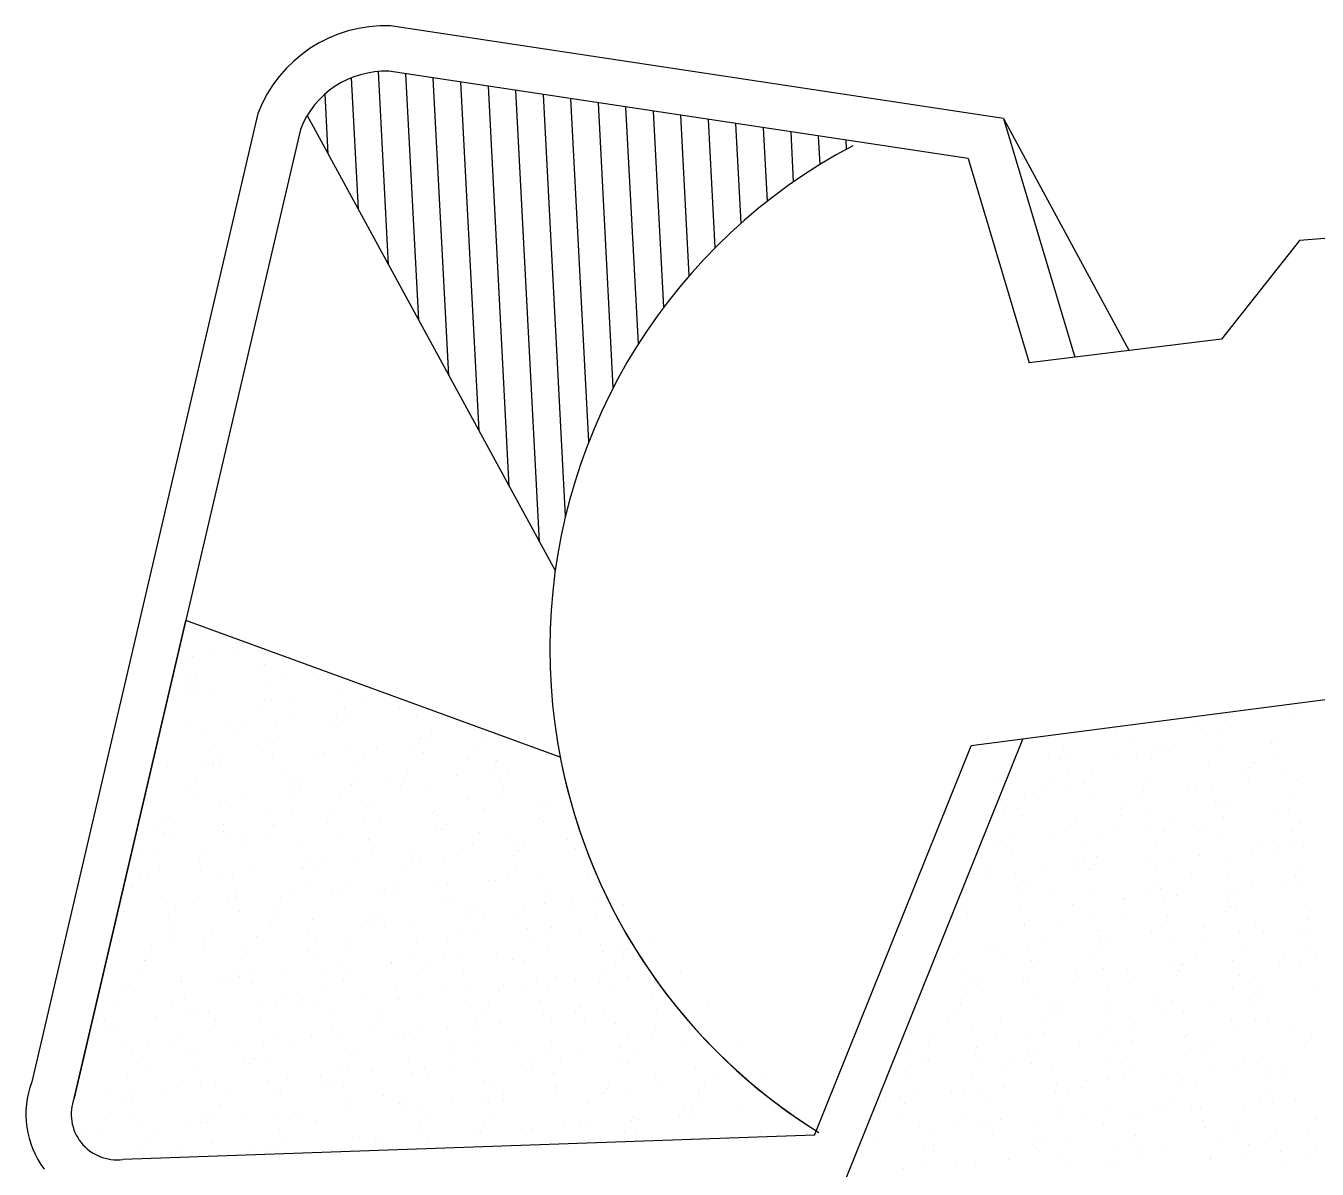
# Model space of a CAD drawing. Extents: x -508 to 92, y -98 to -31.
# Drawn here: x -114.084 to -112.069, y -67.078 to -65.294 of the extents above; entities that cross this region are included whole.
import ezdxf

# ---------------------------------------------------------------- set-up
doc = ezdxf.new("R2010")
doc.units = 0
doc.header["$MEASUREMENT"] = 0
doc.layers.get('0').update_dxf_attribs({"linetype": 'CONTINUOUS', "lineweight": 30})
doc.layers.add('SPARE', color=7, linetype='CONTINUOUS')

# ---------------------------------------------------------------- blocks, each defined once
blk = doc.blocks.new('*X13')
at = {"color": 0}
for p, q in [((48.524, 65.791), (48.524, 65.791)), ((48.5329, 65.7947), (48.5329, 65.7947)), ((48.5383, 65.7892), (48.5383, 65.7892)), ((48.4237, 65.7765), (48.4237, 65.7765)), ((48.4577, 65.776), (48.4577, 65.776)), ((48.5335, 65.7834), (48.5335, 65.7834)), ((48.3368, 65.7667), (48.3368, 65.7667)), ((48.4316, 65.7674), (48.4316, 65.7674)), ((48.4503, 65.7629), (48.4503, 65.7629)), ((48.3562, 65.7514), (48.3562, 65.7514)), ((48.3839, 65.7478), (48.3839, 65.7478)), ((48.4011, 65.7492), (48.4011, 65.7492)), ((48.4493, 65.7478), (48.4493, 65.7478)), ((48.5069, 65.7528), (48.5069, 65.7528)), ((48.5077, 65.7522), (48.5077, 65.7522)), ((48.5116, 65.7585), (48.5116, 65.7585)), ((48.263, 65.7386), (48.263, 65.7386)), ((48.2764, 65.7331), (48.2764, 65.7331)), ((48.2793, 65.7441), (48.2793, 65.7441)), ((48.2866, 65.7365), (48.2866, 65.7365)), ((48.334, 65.738), (48.334, 65.738)), ((48.3591, 65.7359), (48.3591, 65.7359)), ((48.3765, 65.7348), (48.3765, 65.7348)), ((48.3916, 65.7429), (48.3916, 65.7429)), ((48.3964, 65.7434), (48.3964, 65.7434)), ((48.516, 65.7343), (48.516, 65.7343)), ((48.2188, 65.7282), (48.2188, 65.7282)), ((48.2837, 65.7199), (48.2837, 65.7199)), ((48.3102, 65.7197), (48.3102, 65.7197)), ((48.4391, 65.727), (48.4391, 65.727)), ((48.4804, 65.7191), (48.4804, 65.7191)), ((48.4852, 65.7249), (48.4852, 65.7249)), ((48.4893, 65.7297), (48.4893, 65.7297)), ((48.5189, 65.7188), (48.5189, 65.7188)), ((48.2068, 65.7126), (48.2068, 65.7126)), ((48.2593, 65.7034), (48.2593, 65.7034)), ((48.264, 65.7092), (48.264, 65.7092)), ((48.2866, 65.7044), (48.2866, 65.7044)), ((48.3028, 65.7067), (48.3028, 65.7067)), ((48.3706, 65.7122), (48.3706, 65.7122)), ((48.4248, 65.7041), (48.4248, 65.7041)), ((48.4436, 65.7028), (48.4436, 65.7028)), ((48.4824, 65.7091), (48.4824, 65.7091)), ((48.5365, 65.7108), (48.5365, 65.7108)), ((48.54, 65.714), (48.54, 65.714)), ((48.2113, 65.6884), (48.2113, 65.6884)), ((48.2364, 65.6916), (48.2364, 65.6916)), ((48.2519, 65.6894), (48.2519, 65.6894)), ((48.3095, 65.6943), (48.3095, 65.6943)), ((48.3666, 65.6955), (48.3666, 65.6955)), ((48.3671, 65.6992), (48.3671, 65.6992)), ((48.4156, 65.7015), (48.4156, 65.7015)), ((48.5291, 65.6977), (48.5291, 65.6977)), ((48.229, 65.6785), (48.229, 65.6785)), ((48.3433, 65.679), (48.3433, 65.679)), ((48.3481, 65.6848), (48.3481, 65.6848)), ((48.4464, 65.6873), (48.4464, 65.6873)), ((48.4547, 65.6878), (48.4547, 65.6878)), ((48.4627, 65.6827), (48.4627, 65.6827)), ((48.512, 65.6744), (48.512, 65.6744)), ((48.5264, 65.6784), (48.5264, 65.6784)), ((48.2141, 65.6729), (48.2141, 65.6729)), ((48.2335, 65.6721), (48.2335, 65.6721)), ((48.2941, 65.664), (48.2941, 65.664)), ((48.3418, 65.6734), (48.3418, 65.6734)), ((48.3711, 65.6713), (48.3711, 65.6713)), ((48.3968, 65.6646), (48.3968, 65.6646)), ((48.4322, 65.6605), (48.4322, 65.6605)), ((48.4544, 65.6695), (48.4544, 65.6695)), ((48.4554, 65.6696), (48.4554, 65.6696)), ((48.5387, 65.6635), (48.5387, 65.6635)), ((48.2239, 65.6498), (48.2239, 65.6498)), ((48.2815, 65.6547), (48.2815, 65.6547)), ((48.3176, 65.6478), (48.3176, 65.6478)), ((48.3391, 65.6597), (48.3391, 65.6597)), ((48.3739, 65.6558), (48.3739, 65.6558)), ((48.389, 65.6546), (48.389, 65.6546)), ((48.4274, 65.6547), (48.4274, 65.6547)), ((48.4539, 65.6469), (48.4539, 65.6469)), ((48.5309, 65.6542), (48.5309, 65.6542)), ((48.2062, 65.639), (48.2062, 65.639)), ((48.211, 65.6448), (48.211, 65.6448)), ((48.2216, 65.6325), (48.2216, 65.6325)), ((48.2681, 65.6453), (48.2681, 65.6453)), ((48.2986, 65.6398), (48.2986, 65.6398)), ((48.3816, 65.6415), (48.3816, 65.6415)), ((48.486, 65.6324), (48.486, 65.6324)), ((48.4944, 65.6364), (48.4944, 65.6364)), ((48.5162, 65.6362), (48.5162, 65.6362)), ((48.5337, 65.6387), (48.5337, 65.6387)), ((48.5437, 65.6373), (48.5437, 65.6373)), ((48.2951, 65.6205), (48.2951, 65.6205)), ((48.3015, 65.6243), (48.3015, 65.6243)), ((48.3132, 65.6177), (48.3132, 65.6177)), ((48.3152, 65.6264), (48.3152, 65.6264)), ((48.3708, 65.6226), (48.3708, 65.6226)), ((48.4016, 65.6235), (48.4016, 65.6235)), ((48.4284, 65.6275), (48.4284, 65.6275)), ((48.4584, 65.6227), (48.4584, 65.6227)), ((48.5115, 65.6304), (48.5115, 65.6304)), ((48.5416, 65.6175), (48.5416, 65.6175)), ((48.1805, 65.6078), (48.1805, 65.6078)), ((48.1943, 65.6172), (48.1943, 65.6172)), ((48.1979, 65.6078), (48.1979, 65.6078)), ((48.2261, 65.6083), (48.2261, 65.6083)), ((48.2555, 65.6128), (48.2555, 65.6128)), ((48.2903, 65.6147), (48.2903, 65.6147)), ((48.3079, 65.6134), (48.3079, 65.6134)), ((48.3814, 65.6154), (48.3814, 65.6154)), ((48.4206, 65.6083), (48.4206, 65.6083)), ((48.4613, 65.6072), (48.4613, 65.6072)), ((48.5342, 65.6045), (48.5342, 65.6045)), ((48.229, 65.5928), (48.229, 65.5928)), ((48.2415, 65.5983), (48.2415, 65.5983)), ((48.3743, 65.5904), (48.3743, 65.5904)), ((48.3791, 65.5962), (48.3791, 65.5962)), ((48.3859, 65.5912), (48.3859, 65.5912)), ((48.4678, 65.5894), (48.4678, 65.5894)), ((48.4857, 65.5991), (48.4857, 65.5991)), ((48.5192, 65.5936), (48.5192, 65.5936)), ((48.5412, 65.5983), (48.5412, 65.5983)), ((48.2341, 65.5852), (48.2341, 65.5852)), ((48.2645, 65.5834), (48.2645, 65.5834)), ((48.3089, 65.5839), (48.3089, 65.5839)), ((48.3463, 65.5789), (48.3463, 65.5789)), ((48.3469, 65.5801), (48.3469, 65.5801)), ((48.3888, 65.5757), (48.3888, 65.5757)), ((48.4039, 65.5838), (48.4039, 65.5838)), ((48.4604, 65.5763), (48.4604, 65.5763)), ((48.4615, 65.5887), (48.4615, 65.5887)), ((48.1565, 65.5613), (48.1565, 65.5613)), ((48.1677, 65.5702), (48.1677, 65.5702)), ((48.1734, 65.5641), (48.1734, 65.5641)), ((48.231, 65.5691), (48.231, 65.5691)), ((48.2887, 65.574), (48.2887, 65.574)), ((48.394, 65.5613), (48.394, 65.5613)), ((48.4584, 65.566), (48.4584, 65.566)), ((48.4632, 65.5718), (48.4632, 65.5718)), ((48.4688, 65.5668), (48.4688, 65.5668)), ((48.5457, 65.5741), (48.5457, 65.5741)), ((48.1603, 65.5571), (48.1603, 65.5571)), ((48.2365, 65.5524), (48.2365, 65.5524)), ((48.2372, 65.5503), (48.2372, 65.5503)), ((48.242, 65.5561), (48.242, 65.5561)), ((48.2731, 65.552), (48.2731, 65.552)), ((48.3134, 65.5597), (48.3134, 65.5597)), ((48.3486, 65.5591), (48.3486, 65.5591)), ((48.3867, 65.5482), (48.3867, 65.5482)), ((48.4335, 65.5491), (48.4335, 65.5491)), ((48.4911, 65.554), (48.4911, 65.554)), ((48.5472, 65.5475), (48.5472, 65.5475)), ((48.5486, 65.5586), (48.5486, 65.5586)), ((48.5488, 65.559), (48.5488, 65.559)), ((48.2606, 65.5344), (48.2606, 65.5344)), ((48.3163, 65.5442), (48.3163, 65.5442)), ((48.3183, 65.5393), (48.3183, 65.5393)), ((48.3203, 65.5331), (48.3203, 65.5331)), ((48.3759, 65.5442), (48.3759, 65.5442)), ((48.3963, 65.5353), (48.3963, 65.5353)), ((48.4326, 65.5348), (48.4326, 65.5348)), ((48.4732, 65.5426), (48.4732, 65.5426)), ((48.4995, 65.5431), (48.4995, 65.5431)), ((48.5425, 65.5417), (48.5425, 65.5417)), ((48.1454, 65.5246), (48.1454, 65.5246)), ((48.164, 65.5209), (48.164, 65.5209)), ((48.1994, 65.5239), (48.1994, 65.5239)), ((48.203, 65.5295), (48.203, 65.5295)), ((48.2115, 65.5191), (48.2115, 65.5191)), ((48.2409, 65.5282), (48.2409, 65.5282)), ((48.3129, 65.5201), (48.3129, 65.5201)), ((48.3213, 65.526), (48.3213, 65.526)), ((48.3261, 65.5318), (48.3261, 65.5318)), ((48.4761, 65.5271), (48.4761, 65.5271)), ((48.5466, 65.5242), (48.5466, 65.5242)), ((48.5561, 65.5182), (48.5561, 65.5182)), ((48.2438, 65.5127), (48.2438, 65.5127)), ((48.2465, 65.505), (48.2465, 65.505)), ((48.3238, 65.5038), (48.3238, 65.5038)), ((48.4008, 65.5111), (48.4008, 65.5111)), ((48.4076, 65.5071), (48.4076, 65.5071)), ((48.4101, 65.5075), (48.4101, 65.5075)), ((48.4257, 65.515), (48.4257, 65.515)), ((48.4652, 65.5121), (48.4652, 65.5121)), ((48.5167, 65.5105), (48.5167, 65.5105)), ((48.5228, 65.517), (48.5228, 65.517)), ((48.5392, 65.5112), (48.5392, 65.5112)), ((48.1685, 65.4967), (48.1685, 65.4967)), ((48.189, 65.4918), (48.189, 65.4918)), ((48.2347, 65.4924), (48.2347, 65.4924)), ((48.2392, 65.492), (48.2392, 65.492)), ((48.2923, 65.4973), (48.2923, 65.4973)), ((48.2955, 65.4948), (48.2955, 65.4948)), ((48.3499, 65.5022), (48.3499, 65.5022)), ((48.4036, 65.4956), (48.4036, 65.4956)), ((48.4054, 65.5017), (48.4054, 65.5017)), ((48.4729, 65.4961), (48.4729, 65.4961)), ((48.1713, 65.4812), (48.1713, 65.4812)), ((48.1728, 65.4769), (48.1728, 65.4769)), ((48.177, 65.4875), (48.177, 65.4875)), ((48.1842, 65.486), (48.1842, 65.486)), ((48.3283, 65.4796), (48.3283, 65.4796)), ((48.3519, 65.4868), (48.3519, 65.4868)), ((48.4655, 65.483), (48.4655, 65.483)), ((48.4836, 65.4867), (48.4836, 65.4867)), ((48.4894, 65.4774), (48.4894, 65.4774)), ((48.4942, 65.4831), (48.4942, 65.4831)), ((48.5559, 65.4782), (48.5559, 65.4782)), ((48.1654, 65.4638), (48.1654, 65.4638)), ((48.2513, 65.4723), (48.2513, 65.4723)), ((48.2682, 65.4617), (48.2682, 65.4617)), ((48.273, 65.4674), (48.273, 65.4674)), ((48.3311, 65.4641), (48.3311, 65.4641)), ((48.3796, 65.4704), (48.3796, 65.4704)), ((48.3831, 65.4634), (48.3831, 65.4634)), ((48.3991, 65.468), (48.3991, 65.468)), ((48.4407, 65.4684), (48.4407, 65.4684)), ((48.4881, 65.4625), (48.4881, 65.4625)), ((48.4983, 65.4733), (48.4983, 65.4733)), ((48.1584, 65.4547), (48.1584, 65.4547)), ((48.2102, 65.4487), (48.2102, 65.4487)), ((48.2558, 65.4481), (48.2558, 65.4481)), ((48.2678, 65.4536), (48.2678, 65.4536)), ((48.2782, 65.4587), (48.2782, 65.4587)), ((48.3254, 65.4585), (48.3254, 65.4585)), ((48.3917, 65.4549), (48.3917, 65.4549)), ((48.4111, 65.4552), (48.4111, 65.4552)), ((48.491, 65.447), (48.491, 65.447)), ((48.5045, 65.4498), (48.5045, 65.4498)), ((48.1525, 65.4438), (48.1525, 65.4438)), ((48.1788, 65.4408), (48.1788, 65.4408)), ((48.2587, 65.4326), (48.2587, 65.4326)), ((48.3254, 65.4398), (48.3254, 65.4398)), ((48.3523, 65.4373), (48.3523, 65.4373)), ((48.3571, 65.4431), (48.3571, 65.4431)), ((48.4637, 65.4461), (48.4637, 65.4461)), ((48.4703, 65.4337), (48.4703, 65.4337)), ((48.5279, 65.4386), (48.5279, 65.4386)), ((48.1311, 65.4216), (48.1311, 65.4216)), ((48.1359, 65.4274), (48.1359, 65.4274)), ((48.2044, 65.4306), (48.2044, 65.4306)), ((48.2425, 65.4304), (48.2425, 65.4304)), ((48.2974, 65.419), (48.2974, 65.419)), ((48.318, 65.4268), (48.318, 65.4268)), ((48.3386, 65.4237), (48.3386, 65.4237)), ((48.355, 65.4239), (48.355, 65.4239)), ((48.4127, 65.4288), (48.4127, 65.4288)), ((48.4156, 65.431), (48.4156, 65.431)), ((48.4308, 65.4217), (48.4308, 65.4217)), ((48.4411, 65.4188), (48.4411, 65.4188)), ((48.5477, 65.4218), (48.5477, 65.4218)), ((48.5517, 65.4309), (48.5517, 65.4309)), ((48.1063, 65.4093), (48.1063, 65.4093)), ((48.1245, 65.4042), (48.1245, 65.4042)), ((48.1822, 65.4091), (48.1822, 65.4091)), ((48.1833, 65.4166), (48.1833, 65.4166)), ((48.2398, 65.414), (48.2398, 65.414)), ((48.2516, 65.4117), (48.2516, 65.4117)), ((48.3265, 65.4061), (48.3265, 65.4061)), ((48.4185, 65.4155), (48.4185, 65.4155)), ((48.4364, 65.413), (48.4364, 65.413)), ((48.4984, 65.4066), (48.4984, 65.4066)), ((48.5443, 65.4179), (48.5443, 65.4179)), ((48.1054, 65.3904), (48.1054, 65.3904)), ((48.1307, 65.4025), (48.1307, 65.4025)), ((48.1862, 65.4011), (48.1862, 65.4011)), ((48.2152, 65.3973), (48.2152, 65.3973)), ((48.22, 65.4031), (48.22, 65.4031)), ((48.2442, 65.3987), (48.2442, 65.3987)), ((48.2661, 65.3922), (48.2661, 65.3922)), ((48.3431, 65.3995), (48.3431, 65.3995)), ((48.357, 65.3936), (48.357, 65.3936)), ((48.4443, 65.3917), (48.4443, 65.3917)), ((48.4779, 65.4028), (48.4779, 65.4028)), ((48.502, 65.3966), (48.502, 65.3966)), ((48.5252, 65.3945), (48.5252, 65.3945)), ((48.1108, 65.3851), (48.1108, 65.3851)), ((48.1779, 65.3836), (48.1779, 65.3836)), ((48.2714, 65.377), (48.2714, 65.377)), ((48.304, 65.3788), (48.304, 65.3788)), ((48.3291, 65.3819), (48.3291, 65.3819)), ((48.346, 65.384), (48.346, 65.384)), ((48.3867, 65.3868), (48.3867, 65.3868)), ((48.4106, 65.3818), (48.4106, 65.3818)), ((48.4705, 65.3898), (48.4705, 65.3898)), ((48.5029, 65.3824), (48.5029, 65.3824)), ((48.5204, 65.3887), (48.5204, 65.3887)), ((48.0829, 65.3631), (48.0829, 65.3631)), ((48.0986, 65.3622), (48.0986, 65.3622)), ((48.1137, 65.3696), (48.1137, 65.3696)), ((48.1562, 65.3671), (48.1562, 65.3671)), ((48.1705, 65.3705), (48.1705, 65.3705)), ((48.1894, 65.3661), (48.1894, 65.3661)), ((48.2138, 65.3721), (48.2138, 65.3721)), ((48.2706, 65.368), (48.2706, 65.368)), ((48.2833, 65.3654), (48.2833, 65.3654)), ((48.2993, 65.373), (48.2993, 65.373)), ((48.3968, 65.3616), (48.3968, 65.3616)), ((48.4042, 65.3747), (48.4042, 65.3747)), ((48.426, 65.3751), (48.426, 65.3751)), ((48.5058, 65.3669), (48.5058, 65.3669)), ((48.0781, 65.3573), (48.0781, 65.3573)), ((48.1041, 65.3555), (48.1041, 65.3555)), ((48.1937, 65.3607), (48.1937, 65.3607)), ((48.2735, 65.3525), (48.2735, 65.3525)), ((48.3833, 65.3486), (48.3833, 65.3486)), ((48.3881, 65.3544), (48.3881, 65.3544)), ((48.4198, 65.348), (48.4198, 65.348)), ((48.4304, 65.3509), (48.4304, 65.3509)), ((48.4774, 65.3529), (48.4774, 65.3529)), ((48.4947, 65.3574), (48.4947, 65.3574)), ((48.5096, 65.3565), (48.5096, 65.3565)), ((48.5351, 65.3578), (48.5351, 65.3578)), ((48.0967, 65.3424), (48.0967, 65.3424)), ((48.1669, 65.3387), (48.1669, 65.3387)), ((48.1981, 65.3365), (48.1981, 65.3365)), ((48.2095, 65.3373), (48.2095, 65.3373)), ((48.2469, 65.3333), (48.2469, 65.3333)), ((48.2735, 65.3417), (48.2735, 65.3417)), ((48.3046, 65.3382), (48.3046, 65.3382)), ((48.323, 65.3335), (48.323, 65.3335)), ((48.3304, 65.3466), (48.3304, 65.3466)), ((48.3535, 65.3436), (48.3535, 65.3436)), ((48.3622, 65.3431), (48.3622, 65.3431)), ((48.4333, 65.3354), (48.4333, 65.3354)), ((48.5567, 65.3377), (48.5567, 65.3377)), ((48.1212, 65.3292), (48.1212, 65.3292)), ((48.1317, 65.3234), (48.1317, 65.3234)), ((48.1621, 65.333), (48.1621, 65.333)), ((48.1893, 65.3284), (48.1893, 65.3284)), ((48.201, 65.321), (48.201, 65.321)), ((48.358, 65.3194), (48.358, 65.3194)), ((48.4358, 65.3284), (48.4358, 65.3284)), ((48.4674, 65.3243), (48.4674, 65.3243)), ((48.4722, 65.3301), (48.4722, 65.3301)), ((48.5133, 65.3265), (48.5133, 65.3265)), ((48.5493, 65.3246), (48.5493, 65.3246)), ((48.0741, 65.3185), (48.0741, 65.3185)), ((48.1257, 65.305), (48.1257, 65.305)), ((48.1358, 65.3092), (48.1358, 65.3092)), ((48.2462, 65.3086), (48.2462, 65.3086)), ((48.2493, 65.3054), (48.2493, 65.3054)), ((48.251, 65.3144), (48.251, 65.3144)), ((48.2567, 65.3184), (48.2567, 65.3184)), ((48.281, 65.3121), (48.281, 65.3121)), ((48.3576, 65.3174), (48.3576, 65.3174)), ((48.3918, 65.3084), (48.3918, 65.3084)), ((48.4494, 65.3133), (48.4494, 65.3133)), ((48.483, 65.3095), (48.483, 65.3095)), ((48.5071, 65.3183), (48.5071, 65.3183)), ((48.5562, 65.3058), (48.5562, 65.3058)), ((48.1364, 65.3017), (48.1364, 65.3017)), ((48.2189, 65.2937), (48.2189, 65.2937)), ((48.2766, 65.2986), (48.2766, 65.2986)), ((48.3342, 65.3035), (48.3342, 65.3035)), ((48.3608, 65.304), (48.3608, 65.304)), ((48.3621, 65.3003), (48.3621, 65.3003)), ((48.4408, 65.295), (48.4408, 65.295)), ((48.4416, 65.2931), (48.4416, 65.2931)), ((48.4756, 65.2965), (48.4756, 65.2965)), ((48.5178, 65.3023), (48.5178, 65.3023)), ((48.5514, 65.3), (48.5514, 65.3)), ((48.1037, 65.2839), (48.1037, 65.2839)), ((48.1285, 65.2895), (48.1285, 65.2895)), ((48.1613, 65.2888), (48.1613, 65.2888)), ((48.1829, 65.2903), (48.1829, 65.2903)), ((48.2855, 65.2879), (48.2855, 65.2879)), ((48.3303, 65.2843), (48.3303, 65.2843)), ((48.335, 65.2901), (48.335, 65.2901)), ((48.5206, 65.2869), (48.5206, 65.2869))]:
    blk.add_line(p, q, dxfattribs=at)
blk = doc.blocks.new('*X12')
at = {"color": 0}
for p, q in [((47.3527, 65.8675), (47.3527, 65.8675)), ((47.3139, 65.8466), (47.3139, 65.8466)), ((47.3204, 65.8466), (47.3204, 65.8466)), ((47.3398, 65.8511), (47.3398, 65.8511)), ((47.3716, 65.8515), (47.3716, 65.8515)), ((47.3974, 65.8539), (47.3974, 65.8539)), ((47.3999, 65.8486), (47.3999, 65.8486)), ((47.3925, 65.8356), (47.3925, 65.8356)), ((47.4002, 65.8384), (47.4002, 65.8384)), ((47.3125, 65.818), (47.3125, 65.818)), ((47.3173, 65.8237), (47.3173, 65.8237)), ((47.3249, 65.8224), (47.3249, 65.8224)), ((47.3261, 65.8205), (47.3261, 65.8205)), ((47.4012, 65.8168), (47.4012, 65.8168)), ((47.4239, 65.8267), (47.4239, 65.8267)), ((47.4588, 65.8218), (47.4588, 65.8218)), ((47.3187, 65.8074), (47.3187, 65.8074)), ((47.3277, 65.8069), (47.3277, 65.8069)), ((47.3436, 65.8119), (47.3436, 65.8119)), ((47.4315, 65.8023), (47.4315, 65.8023)), ((47.4847, 65.8053), (47.4847, 65.8053)), ((47.508, 65.8024), (47.508, 65.8024)), ((47.3966, 65.7936), (47.3966, 65.7936)), ((47.4014, 65.7994), (47.4014, 65.7994)), ((47.4077, 65.798), (47.4077, 65.798)), ((47.4876, 65.7898), (47.4876, 65.7898)), ((47.545, 65.7985), (47.545, 65.7985)), ((47.5481, 65.7896), (47.5481, 65.7896)), ((47.3578, 65.7742), (47.3578, 65.7742)), ((47.3752, 65.7749), (47.3752, 65.7749)), ((47.4122, 65.7738), (47.4122, 65.7738)), ((47.4328, 65.7798), (47.4328, 65.7798)), ((47.4787, 65.7835), (47.4787, 65.7835)), ((47.4854, 65.7751), (47.4854, 65.7751)), ((47.4905, 65.7847), (47.4905, 65.7847)), ((47.5675, 65.7809), (47.5675, 65.7809)), ((47.592, 65.7781), (47.592, 65.7781)), ((47.3176, 65.7699), (47.3176, 65.7699)), ((47.3352, 65.7665), (47.3352, 65.7665)), ((47.3708, 65.7624), (47.3708, 65.7624)), ((47.4713, 65.7704), (47.4713, 65.7704)), ((47.4807, 65.7693), (47.4807, 65.7693)), ((47.5841, 65.7653), (47.5841, 65.7653)), ((47.284, 65.7461), (47.284, 65.7461)), ((47.4049, 65.7553), (47.4049, 65.7553)), ((47.4151, 65.7584), (47.4151, 65.7584)), ((47.495, 65.7494), (47.495, 65.7494)), ((47.5236, 65.7459), (47.5236, 65.7459)), ((47.5695, 65.7508), (47.5695, 65.7508)), ((47.572, 65.7567), (47.572, 65.7567)), ((47.5812, 65.7508), (47.5812, 65.7508)), ((47.6312, 65.7464), (47.6312, 65.7464)), ((47.6388, 65.7557), (47.6388, 65.7557)), ((47.6761, 65.7537), (47.6761, 65.7537)), ((47.3397, 65.7423), (47.3397, 65.7423)), ((47.3483, 65.7351), (47.3483, 65.7351)), ((47.3507, 65.7312), (47.3507, 65.7312)), ((47.3975, 65.7423), (47.3975, 65.7423)), ((47.4083, 65.7361), (47.4083, 65.7361)), ((47.4549, 65.738), (47.4549, 65.738)), ((47.466, 65.741), (47.466, 65.741)), ((47.5103, 65.7372), (47.5103, 65.7372)), ((47.5647, 65.745), (47.5647, 65.745)), ((47.5749, 65.7413), (47.5749, 65.7413)), ((47.6238, 65.7334), (47.6238, 65.7334)), ((47.6549, 65.7323), (47.6549, 65.7323)), ((47.2931, 65.7263), (47.2931, 65.7263)), ((47.3312, 65.7272), (47.3312, 65.7272)), ((47.3426, 65.7269), (47.3426, 65.7269)), ((47.3436, 65.7293), (47.3436, 65.7293)), ((47.4226, 65.7179), (47.4226, 65.7179)), ((47.4995, 65.7252), (47.4995, 65.7252)), ((47.5575, 65.7183), (47.5575, 65.7183)), ((47.6488, 65.7206), (47.6488, 65.7206)), ((47.6536, 65.7264), (47.6536, 65.7264)), ((47.6685, 65.7211), (47.6685, 65.7211)), ((47.7261, 65.726), (47.7261, 65.726)), ((47.3238, 65.7141), (47.3238, 65.7141)), ((47.4276, 65.7049), (47.4276, 65.7049)), ((47.4324, 65.7107), (47.4324, 65.7107)), ((47.4366, 65.709), (47.4366, 65.709)), ((47.4956, 65.7063), (47.4956, 65.7063)), ((47.5024, 65.7098), (47.5024, 65.7098)), ((47.539, 65.7137), (47.539, 65.7137)), ((47.5501, 65.7052), (47.5501, 65.7052)), ((47.5532, 65.7112), (47.5532, 65.7112)), ((47.6108, 65.7161), (47.6108, 65.7161)), ((47.6593, 65.7082), (47.6593, 65.7082)), ((47.2701, 65.6954), (47.2701, 65.6954)), ((47.3178, 65.698), (47.3178, 65.698)), ((47.3227, 65.6916), (47.3227, 65.6916)), ((47.3803, 65.6965), (47.3803, 65.6965)), ((47.427, 65.6938), (47.427, 65.6938)), ((47.438, 65.7014), (47.438, 65.7014)), ((47.4837, 65.6902), (47.4837, 65.6902)), ((47.5824, 65.7008), (47.5824, 65.7008)), ((47.623, 65.6894), (47.623, 65.6894)), ((47.6622, 65.6927), (47.6622, 65.6927)), ((47.6629, 65.7001), (47.6629, 65.7001)), ((47.7329, 65.6963), (47.7329, 65.6963)), ((47.3501, 65.6864), (47.3501, 65.6864)), ((47.3628, 65.6809), (47.3628, 65.6809)), ((47.4299, 65.6783), (47.4299, 65.6783)), ((47.4763, 65.6771), (47.4763, 65.6771)), ((47.5117, 65.6806), (47.5117, 65.6806)), ((47.5164, 65.6864), (47.5164, 65.6864)), ((47.5849, 65.6742), (47.5849, 65.6742)), ((47.5869, 65.6767), (47.5869, 65.6767)), ((47.6425, 65.6791), (47.6425, 65.6791)), ((47.7001, 65.684), (47.7001, 65.684)), ((47.71, 65.6813), (47.71, 65.6813)), ((47.2905, 65.6649), (47.2905, 65.6649)), ((47.2953, 65.6707), (47.2953, 65.6707)), ((47.3546, 65.6623), (47.3546, 65.6623)), ((47.4019, 65.6737), (47.4019, 65.6737)), ((47.41, 65.662), (47.41, 65.662)), ((47.4696, 65.6643), (47.4696, 65.6643)), ((47.5099, 65.6693), (47.5099, 65.6693)), ((47.5272, 65.6692), (47.5272, 65.6692)), ((47.5891, 65.672), (47.5891, 65.672)), ((47.5897, 65.6612), (47.5897, 65.6612)), ((47.6005, 65.6621), (47.6005, 65.6621)), ((47.7027, 65.6682), (47.7027, 65.6682)), ((47.7071, 65.6651), (47.7071, 65.6651)), ((47.2776, 65.6549), (47.2776, 65.6549)), ((47.2891, 65.6528), (47.2891, 65.6528)), ((47.2967, 65.6496), (47.2967, 65.6496)), ((47.3544, 65.6545), (47.3544, 65.6545)), ((47.3574, 65.6468), (47.3574, 65.6468)), ((47.3793, 65.6464), (47.3793, 65.6464)), ((47.4026, 65.649), (47.4026, 65.649)), ((47.412, 65.6594), (47.412, 65.6594)), ((47.4859, 65.6494), (47.4859, 65.6494)), ((47.5957, 65.6563), (47.5957, 65.6563)), ((47.6363, 65.6531), (47.6363, 65.6531)), ((47.6697, 65.6523), (47.6697, 65.6523)), ((47.2647, 65.6337), (47.2647, 65.6337)), ((47.3362, 65.6339), (47.3362, 65.6339)), ((47.3746, 65.6406), (47.3746, 65.6406)), ((47.4374, 65.6379), (47.4374, 65.6379)), ((47.5144, 65.6452), (47.5144, 65.6452)), ((47.5154, 65.6439), (47.5154, 65.6439)), ((47.618, 65.6354), (47.618, 65.6354)), ((47.6289, 65.6401), (47.6289, 65.6401)), ((47.6756, 65.6403), (47.6756, 65.6403)), ((47.6798, 65.632), (47.6798, 65.632)), ((47.6846, 65.6377), (47.6846, 65.6377)), ((47.7332, 65.6452), (47.7332, 65.6452)), ((47.7417, 65.635), (47.7417, 65.635)), ((47.7495, 65.6441), (47.7495, 65.6441)), ((47.2821, 65.6308), (47.2821, 65.6308)), ((47.3288, 65.6209), (47.3288, 65.6209)), ((47.4451, 65.6206), (47.4451, 65.6206)), ((47.4634, 65.6221), (47.4634, 65.6221)), ((47.5027, 65.6256), (47.5027, 65.6256)), ((47.5172, 65.6297), (47.5172, 65.6297)), ((47.5604, 65.6305), (47.5604, 65.6305)), ((47.5625, 65.625), (47.5625, 65.625)), ((47.57, 65.625), (47.57, 65.625)), ((47.5972, 65.6208), (47.5972, 65.6208)), ((47.6742, 65.6281), (47.6742, 65.6281)), ((47.2625, 65.6058), (47.2625, 65.6058)), ((47.2722, 65.6059), (47.2722, 65.6059)), ((47.2849, 65.6153), (47.2849, 65.6153)), ((47.3299, 65.6108), (47.3299, 65.6108)), ((47.3488, 65.6093), (47.3488, 65.6093)), ((47.3649, 65.6064), (47.3649, 65.6064)), ((47.3875, 65.6157), (47.3875, 65.6157)), ((47.4416, 65.6158), (47.4416, 65.6158)), ((47.4419, 65.6137), (47.4419, 65.6137)), ((47.4586, 65.6163), (47.4586, 65.6163)), ((47.5552, 65.612), (47.5552, 65.612)), ((47.6679, 65.6069), (47.6679, 65.6069)), ((47.6771, 65.6126), (47.6771, 65.6126)), ((47.7052, 65.6056), (47.7052, 65.6056)), ((47.757, 65.6037), (47.757, 65.6037)), ((47.7629, 65.6105), (47.7629, 65.6105)), ((47.7639, 65.6076), (47.7639, 65.6076)), ((47.2551, 65.5927), (47.2551, 65.5927)), ((47.4448, 65.5982), (47.4448, 65.5982)), ((47.4888, 65.5969), (47.4888, 65.5969)), ((47.5247, 65.5893), (47.5247, 65.5893)), ((47.5324, 65.5909), (47.5324, 65.5909)), ((47.5427, 65.5919), (47.5427, 65.5919)), ((47.5475, 65.5977), (47.5475, 65.5977)), ((47.59, 65.5958), (47.59, 65.5958)), ((47.6017, 65.5966), (47.6017, 65.5966)), ((47.6476, 65.6007), (47.6476, 65.6007)), ((47.654, 65.6007), (47.654, 65.6007)), ((47.2924, 65.5749), (47.2924, 65.5749)), ((47.3215, 65.5762), (47.3215, 65.5762)), ((47.3263, 65.582), (47.3263, 65.582)), ((47.3595, 65.5761), (47.3595, 65.5761)), ((47.3679, 65.5876), (47.3679, 65.5876)), ((47.3694, 65.5822), (47.3694, 65.5822)), ((47.4171, 65.5811), (47.4171, 65.5811)), ((47.4329, 65.585), (47.4329, 65.585)), ((47.4747, 65.586), (47.4747, 65.586)), ((47.4814, 65.5838), (47.4814, 65.5838)), ((47.5942, 65.5787), (47.5942, 65.5787)), ((47.6046, 65.5811), (47.6046, 65.5811)), ((47.7077, 65.5749), (47.7077, 65.5749)), ((47.7151, 65.588), (47.7151, 65.588)), ((47.7381, 65.5764), (47.7381, 65.5764)), ((47.7615, 65.5795), (47.7615, 65.5795)), ((47.2442, 65.5663), (47.2442, 65.5663)), ((47.3018, 65.5712), (47.3018, 65.5712)), ((47.3723, 65.5667), (47.3723, 65.5667)), ((47.415, 65.5688), (47.415, 65.5688)), ((47.5169, 65.5607), (47.5169, 65.5607)), ((47.5292, 65.5651), (47.5292, 65.5651)), ((47.6268, 65.5676), (47.6268, 65.5676)), ((47.6315, 65.5734), (47.6315, 65.5734)), ((47.6793, 65.5636), (47.6793, 65.5636)), ((47.6845, 65.5722), (47.6845, 65.5722)), ((47.7369, 65.5685), (47.7369, 65.5685)), ((47.7644, 65.564), (47.7644, 65.564)), ((47.7945, 65.5735), (47.7945, 65.5735)), ((47.2941, 65.5595), (47.2941, 65.5595)), ((47.2969, 65.5507), (47.2969, 65.5507)), ((47.4056, 65.5519), (47.4056, 65.5519)), ((47.4077, 65.5557), (47.4077, 65.5557)), ((47.4104, 65.5577), (47.4104, 65.5577)), ((47.4522, 65.5578), (47.4522, 65.5578)), ((47.5064, 65.5489), (47.5064, 65.5489)), ((47.5204, 65.5506), (47.5204, 65.5506)), ((47.5321, 65.5496), (47.5321, 65.5496)), ((47.564, 65.5538), (47.564, 65.5538)), ((47.6216, 65.5587), (47.6216, 65.5587)), ((47.634, 65.5468), (47.634, 65.5468)), ((47.6414, 65.5599), (47.6414, 65.5599)), ((47.689, 65.548), (47.689, 65.548)), ((47.7156, 65.5491), (47.7156, 65.5491)), ((47.2958, 65.545), (47.2958, 65.545)), ((47.2998, 65.5352), (47.2998, 65.5352)), ((47.3335, 65.5342), (47.3335, 65.5342)), ((47.3413, 65.5406), (47.3413, 65.5406)), ((47.3911, 65.5391), (47.3911, 65.5391)), ((47.4488, 65.544), (47.4488, 65.544)), ((47.4567, 65.5336), (47.4567, 65.5336)), ((47.4944, 65.5334), (47.4944, 65.5334)), ((47.601, 65.5364), (47.601, 65.5364)), ((47.6121, 65.5407), (47.6121, 65.5407)), ((47.6919, 65.5325), (47.6919, 65.5325)), ((47.7108, 65.5433), (47.7108, 65.5433)), ((47.7468, 65.5417), (47.7468, 65.5417)), ((47.8276, 65.5347), (47.8276, 65.5347)), ((47.2759, 65.5292), (47.2759, 65.5292)), ((47.3339, 65.5276), (47.3339, 65.5276)), ((47.3798, 65.5263), (47.3798, 65.5263)), ((47.3798, 65.5207), (47.3798, 65.5207)), ((47.4467, 65.5225), (47.4467, 65.5225)), ((47.4596, 65.5181), (47.4596, 65.5181)), ((47.4896, 65.5276), (47.4896, 65.5276)), ((47.5602, 65.5187), (47.5602, 65.5187)), ((47.5676, 65.5317), (47.5676, 65.5317)), ((47.6548, 65.5199), (47.6548, 65.5199)), ((47.7124, 65.5249), (47.7124, 65.5249)), ((47.77, 65.5298), (47.77, 65.5298)), ((47.7719, 65.5236), (47.7719, 65.5236)), ((47.7939, 65.5228), (47.7939, 65.5228)), ((47.7949, 65.5189), (47.7949, 65.5189)), ((47.7997, 65.5247), (47.7997, 65.5247)), ((47.2273, 65.5037), (47.2273, 65.5037)), ((47.2675, 65.5125), (47.2675, 65.5125)), ((47.2685, 65.5119), (47.2685, 65.5119)), ((47.2732, 65.5177), (47.2732, 65.5177)), ((47.4819, 65.5052), (47.4819, 65.5052)), ((47.4938, 65.5036), (47.4938, 65.5036)), ((47.5395, 65.5101), (47.5395, 65.5101)), ((47.5396, 65.5092), (47.5396, 65.5092)), ((47.5785, 65.509), (47.5785, 65.509)), ((47.5971, 65.515), (47.5971, 65.515)), ((47.6165, 65.5165), (47.6165, 65.5165)), ((47.673, 65.5136), (47.673, 65.5136)), ((47.6851, 65.512), (47.6851, 65.512)), ((47.7865, 65.5098), (47.7865, 65.5098)), ((47.2601, 65.4994), (47.2601, 65.4994)), ((47.3073, 65.4948), (47.3073, 65.4948)), ((47.309, 65.4905), (47.309, 65.4905)), ((47.3573, 65.4933), (47.3573, 65.4933)), ((47.3666, 65.4954), (47.3666, 65.4954)), ((47.3729, 65.4943), (47.3729, 65.4943)), ((47.3842, 65.5021), (47.3842, 65.5021)), ((47.4243, 65.5003), (47.4243, 65.5003)), ((47.4639, 65.4963), (47.4639, 65.4963)), ((47.4865, 65.4905), (47.4865, 65.4905)), ((47.5737, 65.5033), (47.5737, 65.5033)), ((47.6194, 65.501), (47.6194, 65.501)), ((47.6994, 65.4921), (47.6994, 65.4921)), ((47.7202, 65.4947), (47.7202, 65.4947)), ((47.742, 65.4902), (47.742, 65.4902)), ((47.7764, 65.4994), (47.7764, 65.4994)), ((47.7996, 65.4951), (47.7996, 65.4951)), ((47.8573, 65.5), (47.8573, 65.5)), ((47.2427, 65.4806), (47.2427, 65.4806)), ((47.2514, 65.4856), (47.2514, 65.4856)), ((47.3525, 65.4876), (47.3525, 65.4876)), ((47.3871, 65.4866), (47.3871, 65.4866)), ((47.4201, 65.4755), (47.4201, 65.4755)), ((47.4671, 65.4777), (47.4671, 65.4777)), ((47.5441, 65.485), (47.5441, 65.485)), ((47.5691, 65.4754), (47.5691, 65.4754)), ((47.5992, 65.4854), (47.5992, 65.4854)), ((47.6267, 65.4804), (47.6267, 65.4804)), ((47.6578, 65.4789), (47.6578, 65.4789)), ((47.6625, 65.4847), (47.6625, 65.4847)), ((47.6844, 65.4853), (47.6844, 65.4853)), ((47.7128, 65.4816), (47.7128, 65.4816)), ((47.7691, 65.4877), (47.7691, 65.4877)), ((47.7792, 65.4839), (47.7792, 65.4839)), ((47.8256, 65.4765), (47.8256, 65.4765)), ((47.2348, 65.4633), (47.2348, 65.4633)), ((47.2992, 65.4662), (47.2992, 65.4662)), ((47.3118, 65.4706), (47.3118, 65.4706)), ((47.4127, 65.4624), (47.4127, 65.4624)), ((47.4366, 65.4632), (47.4366, 65.4632)), ((47.4414, 65.469), (47.4414, 65.469)), ((47.4539, 65.4656), (47.4539, 65.4656)), ((47.5115, 65.4705), (47.5115, 65.4705)), ((47.5469, 65.4695), (47.5469, 65.4695)), ((47.5479, 65.472), (47.5479, 65.472)), ((47.6464, 65.4666), (47.6464, 65.4666)), ((47.7039, 65.4679), (47.7039, 65.4679)), ((47.8889, 65.4629), (47.8889, 65.4629)), ((47.2154, 65.4475), (47.2154, 65.4475)), ((47.2202, 65.4533), (47.2202, 65.4533)), ((47.281, 65.4509), (47.281, 65.4509)), ((47.3146, 65.4551), (47.3146, 65.4551)), ((47.3268, 65.4563), (47.3268, 65.4563)), ((47.3386, 65.4558), (47.3386, 65.4558)), ((47.3463, 65.4473), (47.3463, 65.4473)), ((47.3962, 65.4607), (47.3962, 65.4607)), ((47.4716, 65.4535), (47.4716, 65.4535)), ((47.5255, 65.4573), (47.5255, 65.4573)), ((47.6269, 65.4606), (47.6269, 65.4606)), ((47.632, 65.4477), (47.632, 65.4477)), ((47.639, 65.4535), (47.639, 65.4535)), ((47.7067, 65.4524), (47.7067, 65.4524)), ((47.716, 65.4482), (47.716, 65.4482)), ((47.7418, 65.4546), (47.7418, 65.4546)), ((47.7466, 65.4604), (47.7466, 65.4604)), ((47.7518, 65.4484), (47.7518, 65.4484)), ((47.7737, 65.4531), (47.7737, 65.4531)), ((47.8313, 65.458), (47.8313, 65.458)), ((47.2234, 65.446), (47.2234, 65.446)), ((47.2254, 65.4381), (47.2254, 65.4381)), ((47.2393, 65.4391), (47.2393, 65.4391)), ((47.339, 65.4343), (47.339, 65.4343)), ((47.3946, 65.4462), (47.3946, 65.4462)), ((47.4744, 65.438), (47.4744, 65.438)), ((47.5207, 65.4389), (47.5207, 65.4389)), ((47.5254, 65.4447), (47.5254, 65.4447)), ((47.5432, 65.4335), (47.5432, 65.4335)), ((47.5727, 65.4384), (47.5727, 65.4384)), ((47.6008, 65.4384), (47.6008, 65.4384)), ((47.6314, 65.4364), (47.6314, 65.4364)), ((47.6584, 65.4433), (47.6584, 65.4433)), ((47.7867, 65.4435), (47.7867, 65.4435)), ((47.8307, 65.4361), (47.8307, 65.4361)), ((47.8653, 65.4446), (47.8653, 65.4446)), ((47.8666, 65.4353), (47.8666, 65.4353)), ((47.2421, 65.4236), (47.2421, 65.4236)), ((47.2726, 65.4192), (47.2726, 65.4192)), ((47.2995, 65.4232), (47.2995, 65.4232)), ((47.3043, 65.429), (47.3043, 65.429)), ((47.3703, 65.4187), (47.3703, 65.4187)), ((47.3991, 65.422), (47.3991, 65.422)), ((47.4108, 65.432), (47.4108, 65.432)), ((47.4279, 65.4236), (47.4279, 65.4236)), ((47.4517, 65.4292), (47.4517, 65.4292)), ((47.4855, 65.4285), (47.4855, 65.4285)), ((47.5544, 65.4291), (47.5544, 65.4291)), ((47.5653, 65.4254), (47.5653, 65.4254)), ((47.6095, 65.4204), (47.6095, 65.4204)), ((47.6343, 65.4209), (47.6343, 65.4209)), ((47.6781, 65.4203), (47.6781, 65.4203)), ((47.7161, 65.4233), (47.7161, 65.4233)), ((47.7912, 65.4193), (47.7912, 65.4193)), ((47.799, 65.4295), (47.799, 65.4295)), ((47.8259, 65.4303), (47.8259, 65.4303)), ((47.8644, 65.4192), (47.8644, 65.4192)), ((47.922, 65.4242), (47.922, 65.4242)), ((47.255, 65.4089), (47.255, 65.4089)), ((47.2652, 65.4062), (47.2652, 65.4062)), ((47.3127, 65.4138), (47.3127, 65.4138)), ((47.3221, 65.4147), (47.3221, 65.4147)), ((47.3883, 65.4047), (47.3883, 65.4047)), ((47.402, 65.4065), (47.402, 65.4065)), ((47.4949, 65.4076), (47.4949, 65.4076)), ((47.4989, 65.4103), (47.4989, 65.4103)), ((47.5589, 65.4049), (47.5589, 65.4049)), ((47.6047, 65.4146), (47.6047, 65.4146)), ((47.6915, 65.4045), (47.6915, 65.4045)), ((47.7142, 65.412), (47.7142, 65.412)), ((47.7492, 65.4094), (47.7492, 65.4094)), ((47.7916, 65.4165), (47.7916, 65.4165)), ((47.8068, 65.4143), (47.8068, 65.4143)), ((47.1988, 65.3911), (47.1988, 65.3911)), ((47.2737, 65.392), (47.2737, 65.392)), ((47.3266, 65.3905), (47.3266, 65.3905)), ((47.378, 65.4011), (47.378, 65.4011)), ((47.3835, 65.3989), (47.3835, 65.3989)), ((47.4819, 65.3976), (47.4819, 65.3976)), ((47.4915, 65.3973), (47.4915, 65.3973)), ((47.5763, 65.3947), (47.5763, 65.3947)), ((47.6043, 65.3921), (47.6043, 65.3921)), ((47.6339, 65.3996), (47.6339, 65.3996)), ((47.6888, 65.3902), (47.6888, 65.3902)), ((47.6936, 65.396), (47.6936, 65.396)), ((47.7252, 65.4014), (47.7252, 65.4014)), ((47.7941, 65.4038), (47.7941, 65.4038)), ((47.8001, 65.399), (47.8001, 65.399)), ((47.874, 65.3949), (47.874, 65.3949)), ((47.2496, 65.3832), (47.2496, 65.3832)), ((47.4034, 65.3799), (47.4034, 65.3799)), ((47.4252, 65.3822), (47.4252, 65.3822)), ((47.461, 65.3849), (47.461, 65.3849)), ((47.4724, 65.3803), (47.4724, 65.3803)), ((47.5187, 65.3898), (47.5187, 65.3898)), ((47.5618, 65.3894), (47.5618, 65.3894)), ((47.579, 65.3833), (47.579, 65.3833)), ((47.6417, 65.3805), (47.6417, 65.3805)), ((47.7178, 65.3883), (47.7178, 65.3883)), ((47.7187, 65.3878), (47.7187, 65.3878)), ((47.8306, 65.3832), (47.8306, 65.3832)), ((47.8364, 65.3797), (47.8364, 65.3797)), ((47.894, 65.3846), (47.894, 65.3846)), ((47.9517, 65.3895), (47.9517, 65.3895)), ((47.2305, 65.3652), (47.2305, 65.3652)), ((47.2512, 65.3646), (47.2512, 65.3646)), ((47.2881, 65.3701), (47.2881, 65.3701)), ((47.3042, 65.3729), (47.3042, 65.3729)), ((47.3295, 65.375), (47.3295, 65.375)), ((47.3458, 65.375), (47.3458, 65.375)), ((47.3578, 65.3676), (47.3578, 65.3676)), ((47.4095, 65.3661), (47.4095, 65.3661)), ((47.4178, 65.3691), (47.4178, 65.3691)), ((47.4676, 65.3745), (47.4676, 65.3745)), ((47.4864, 65.3734), (47.4864, 65.3734)), ((47.5306, 65.364), (47.5306, 65.364)), ((47.6515, 65.3733), (47.6515, 65.3733)), ((47.6635, 65.3649), (47.6635, 65.3649)), ((47.7211, 65.3698), (47.7211, 65.3698)), ((47.7216, 65.3723), (47.7216, 65.3723)), ((47.7728, 65.3659), (47.7728, 65.3659)), ((47.7776, 65.3717), (47.7776, 65.3717)), ((47.7788, 65.3747), (47.7788, 65.3747)), ((47.8016, 65.3634), (47.8016, 65.3634)), ((47.8778, 65.3644), (47.8778, 65.3644)), ((47.8785, 65.3707), (47.8785, 65.3707)), ((47.8842, 65.3747), (47.8842, 65.3747)), ((47.2464, 65.3588), (47.2464, 65.3588)), ((47.2541, 65.359), (47.2541, 65.359)), ((47.3514, 65.3541), (47.3514, 65.3541)), ((47.4893, 65.3579), (47.4893, 65.3579)), ((47.4906, 65.3502), (47.4906, 65.3502)), ((47.5483, 65.3551), (47.5483, 65.3551)), ((47.5517, 65.3502), (47.5517, 65.3502)), ((47.5564, 65.356), (47.5564, 65.356)), ((47.5693, 65.349), (47.5693, 65.349)), ((47.6059, 65.36), (47.6059, 65.36)), ((47.6441, 65.3602), (47.6441, 65.3602)), ((47.6462, 65.3563), (47.6462, 65.3563)), ((47.663, 65.359), (47.663, 65.359)), ((47.7569, 65.3551), (47.7569, 65.3551)), ((47.8617, 65.3474), (47.8617, 65.3474)), ((47.8704, 65.3513), (47.8704, 65.3513)), ((47.8814, 65.3552), (47.8814, 65.3552)), ((47.9257, 65.3475), (47.9257, 65.3475)), ((47.9683, 65.3504), (47.9683, 65.3504)), ((47.9833, 65.3524), (47.9833, 65.3524)), ((47.2305, 65.3448), (47.2305, 65.3448)), ((47.257, 65.3435), (47.257, 65.3435)), ((47.3178, 65.3354), (47.3178, 65.3354)), ((47.3305, 65.3345), (47.3305, 65.3345)), ((47.3353, 65.3403), (47.3353, 65.3403)), ((47.337, 65.3346), (47.337, 65.3346)), ((47.344, 65.341), (47.344, 65.341)), ((47.3754, 65.3404), (47.3754, 65.3404)), ((47.4139, 65.3419), (47.4139, 65.3419)), ((47.433, 65.3453), (47.433, 65.3453)), ((47.4418, 65.3433), (47.4418, 65.3433)), ((47.4568, 65.3359), (47.4568, 65.3359)), ((47.5777, 65.3452), (47.5777, 65.3452)), ((47.6491, 65.3408), (47.6491, 65.3408)), ((47.7471, 65.3347), (47.7471, 65.3347)), ((47.804, 65.3362), (47.804, 65.3362)), ((47.806, 65.3392), (47.806, 65.3392)), ((47.8104, 65.3377), (47.8104, 65.3377)), ((47.8569, 65.3416), (47.8569, 65.3416)), ((47.8681, 65.3426), (47.8681, 65.3426)), ((47.9614, 65.3463), (47.9614, 65.3463)), ((47.2025, 65.3256), (47.2025, 65.3256)), ((47.2207, 65.3276), (47.2207, 65.3276)), ((47.2601, 65.3305), (47.2601, 65.3305)), ((47.2777, 65.3259), (47.2777, 65.3259)), ((47.4168, 65.3264), (47.4168, 65.3264)), ((47.5259, 65.319), (47.5259, 65.319)), ((47.5703, 65.3321), (47.5703, 65.3321)), ((47.5737, 65.3248), (47.5737, 65.3248)), ((47.6357, 65.3259), (47.6357, 65.3259)), ((47.6376, 65.3229), (47.6376, 65.3229)), ((47.6405, 65.3317), (47.6405, 65.3317)), ((47.6831, 65.327), (47.6831, 65.327)), ((47.6952, 65.3278), (47.6952, 65.3278)), ((47.7291, 65.3319), (47.7291, 65.3319)), ((47.7528, 65.3328), (47.7528, 65.3328)), ((47.7966, 65.3232), (47.7966, 65.3232)), ((47.8089, 65.3237), (47.8089, 65.3237)), ((47.9457, 65.323), (47.9457, 65.323)), ((47.9659, 65.3221), (47.9659, 65.3221)), ((47.2703, 65.3129), (47.2703, 65.3129)), ((47.3414, 65.3104), (47.3414, 65.3104)), ((47.3831, 65.3078), (47.3831, 65.3078)), ((47.4146, 65.3102), (47.4146, 65.3102)), ((47.4193, 65.316), (47.4193, 65.316)), ((47.4647, 65.3082), (47.4647, 65.3082)), ((47.4968, 65.3175), (47.4968, 65.3175)), ((47.504, 65.317), (47.504, 65.317)), ((47.5223, 65.3131), (47.5223, 65.3131)), ((47.5766, 65.3093), (47.5766, 65.3093)), ((47.5799, 65.318), (47.5799, 65.318)), ((47.9094, 65.3181), (47.9094, 65.3181)), ((47.2645, 65.3031), (47.2645, 65.3031)), ((47.3047, 65.3033), (47.3047, 65.3033)), ((47.3494, 65.2984), (47.3494, 65.2984)), ((47.407, 65.3033), (47.407, 65.3033)), ((47.4966, 65.304), (47.4966, 65.304))]:
    blk.add_line(p, q, dxfattribs=at)

msp = doc.modelspace()

# ---------------------------------------------------------------- linework, layer by layer
at = {"layer": 'SPARE'}
for p, q in [((-112.5584, -65.4386), (-113.515, -65.2941)), ((-112.6138, -65.501), (-113.5177, -65.3649)), ((-108.8732, -65.3894), (-112.0967, -65.6287)), ((-113.7219, -65.4306), (-114.0748, -66.9415)), ((-113.645, -65.4339), (-113.2581, -66.1438)), ((-112.5584, -65.4386), (-112.3629, -65.7999)), ((-112.5584, -65.4386), (-112.4472, -65.8107)), ((-113.6557, -65.4559), (-114.0086, -66.9669)), ((-112.6138, -65.501), (-112.5185, -65.8198)), ((-112.0967, -65.6287), (-112.2182, -65.7829)), ((-112.2182, -65.7829), (-112.5185, -65.8198)), ((-114.0086, -66.9669), (-113.8346, -66.2218)), ((-113.2503, -66.435), (-113.8346, -66.2218)), ((-111.8565, -66.3193), (-112.6088, -66.417)), ((-112.8536, -67.0247), (-112.6088, -66.417)), ((-112.8074, -67.0998), (-112.5282, -66.4066)), ((-112.8536, -67.0247), (-113.9329, -67.0625))]:
    msp.add_line(p, q, dxfattribs=at)
at = {"layer": 'SPARE', "color": 0}
for p, q in [((-113.5182, -65.6666), (-113.534, -65.3652)), ((-113.4711, -65.753), (-113.4912, -65.3689)), ((-113.5653, -65.5801), (-113.5761, -65.375)), ((-113.4239, -65.8395), (-113.4483, -65.3754)), ((-113.3768, -65.9259), (-113.4053, -65.3819)), ((-113.3297, -66.0124), (-113.3624, -65.3883)), ((-113.6124, -65.4936), (-113.6173, -65.4005)), ((-113.2826, -66.0989), (-113.3195, -65.3948)), ((-113.2421, -66.0589), (-113.2765, -65.4012)), ((-113.2056, -65.9426), (-113.2336, -65.4077)), ((-113.1674, -65.8582), (-113.1906, -65.4142)), ((-113.1283, -65.7902), (-113.1477, -65.4206)), ((-113.0888, -65.7329), (-113.1048, -65.4271)), ((-113.0488, -65.6834), (-113.0618, -65.4335)), ((-113.0084, -65.64), (-113.0189, -65.44)), ((-112.9678, -65.6017), (-112.976, -65.4465)), ((-112.927, -65.5676), (-112.933, -65.4529)), ((-112.886, -65.5372), (-112.8901, -65.4594)), ((-112.8448, -65.5102), (-112.8472, -65.4659)), ((-112.8035, -65.4862), (-112.8042, -65.4723))]:
    msp.add_line(p, q, dxfattribs=at)
at = {"layer": 'SPARE'}
for centre, radius, start, end in [((-113.5233, -65.5066), 0.2127, 87.7585, 159.0454), ((-113.5233, -65.5066), 0.1418, 87.7585, 159.0454), ((-112.3785, -66.2659), 0.888, 117.8794, 238.1889), ((-112.3785, -66.2659), 0.888, 190.9785, 238.1889), ((-113.9424, -66.9922), 0.1418, 159.0454, 217.0696), ((-113.9424, -66.9922), 0.0709, 159.0454, 277.6993)]:
    msp.add_arc(centre, radius, start, end, dxfattribs=at)

# ---------------------------------------------------------------- block references
at = {"layer": 'SPARE', "xscale": 1.417928025364645, "yscale": 1.417928190433364, "zscale": 1.417928123085428}
for name in ['*X12', '*X13']:
    msp.add_blockref(name, (-180.9214, -159.6439), dxfattribs=at)

doc.saveas('drawing.dxf')
